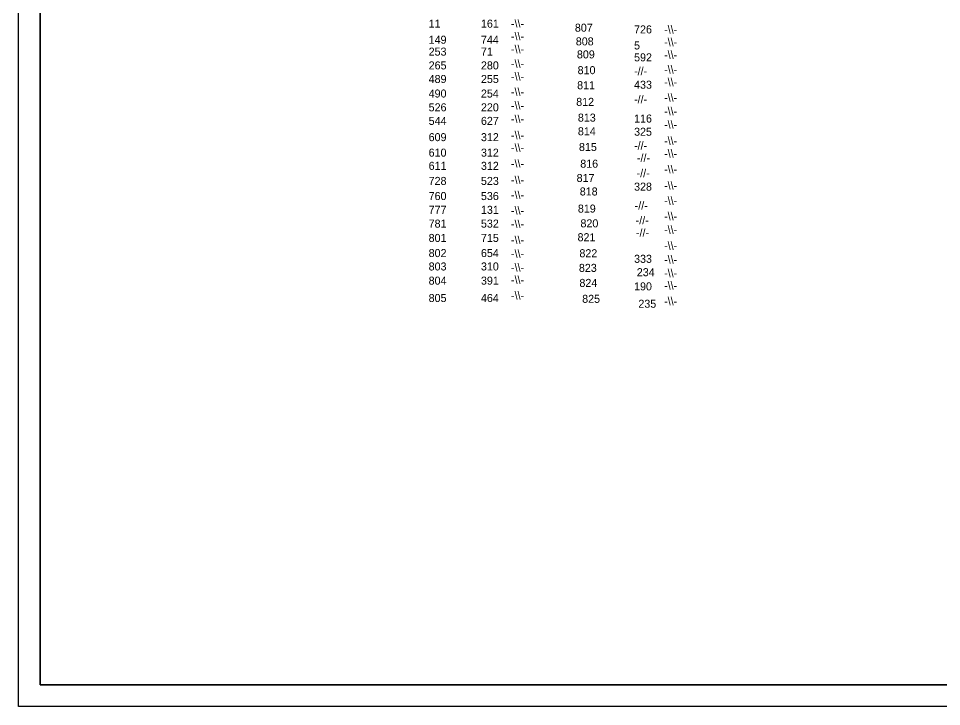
# Model space of a CAD drawing. Header units: millimetres. Extents: x -6521 to 1064, y -7 to 2171.
# Drawn here: x -6.7 to 281.5, y -6.7 to 208 of the extents above; entities that cross this region are included whole.
import ezdxf

# ---------------------------------------------------------------- set-up
doc = ezdxf.new("R2010")
doc.units = ezdxf.units.MM
doc.linetypes.add('ACAD_ISO02W100', pattern=[15, 12, -3])
doc.linetypes.add('DASHED', pattern=[0.75, 0.5, -0.25])
doc.layers.add('Image', color=7, linetype='Continuous')
doc.layers.add('Legend', color=250, linetype='Continuous')
doc.layers.add('Sym_Title', color=1, linetype='ACAD_ISO02W100', lineweight=25)
doc.styles.get("Standard").update_dxf_attribs({"font": 'Sakal_Marathi_N_Ship.TTF'})
picture_1 = doc.add_image_def('image1.jpg', size_in_pixel=(14525, 10936))

msp = doc.modelspace()

# ---------------------------------------------------------------- linework, layer by layer
at = {"layer": 'Legend'}
msp.add_lwpolyline([(-6.74, 701.17), (1064.32, 701.17), (1064.32, -6.74), (-6.74, -6.74)], close=True, dxfattribs=at)
at = {"layer": 'Legend', "lineweight": 30}
msp.add_lwpolyline([(944.1, 694.44), (0, 694.44), (0, 0), (944.1, 0)], dxfattribs=at)

# ---------------------------------------------------------------- texts
at = {"layer": 'Sym_Title', "linetype": 'ByBlock', "lineweight": -3, "ltscale": 2, "char_height": 2.5, "attachment_point": 1}
for s, insert, width in [('11', (121.35, 207.59), 4.0651), ('161', (137.68, 207.59), 4.0651), ('-\\\\\\\\-', (147.07, 207.59), 6.7951), ('726', (185.5, 205.8), 4.0651), ('-\\\\\\\\-', (194.88, 205.8), 6.7951), ('149', (121.35, 202.58), 6.0976), ('744', (137.68, 202.58), 6.0976), ('-\\\\\\\\-', (147.07, 203.64), 6.7951), ('-\\\\\\\\-', (194.88, 201.85), 6.7951), ('253', (121.35, 198.87), 4.0651), ('-\\\\\\\\-', (147.07, 199.66), 6.7951), ('5', (185.5, 200.79), 6.0976), ('71', (137.68, 198.87), 4.0651), ('592', (185.5, 197.08), 4.0651), ('-\\\\\\\\-', (194.88, 197.87), 6.7951), ('265', (121.35, 194.57), 4.0651), ('280', (137.68, 194.57), 4.0651), ('-\\\\\\\\-', (147.07, 195.09), 6.7951), ('-\\\\\\\\-', (194.88, 193.3), 6.7951), ('489', (121.35, 190.33), 4.0651), ('255', (137.68, 190.33), 4.0651), ('-\\\\\\\\-', (147.07, 191.14), 6.7951), ('-//-', (185.5, 192.78), 4.0651), ('433', (185.5, 188.54), 4.0651), ('-\\\\\\\\-', (194.88, 189.35), 6.7951), ('490', (121.35, 185.79), 4.0651), ('254', (137.68, 185.79), 4.0651), ('-\\\\\\\\-', (147.07, 186.29), 6.7951), ('-\\\\\\\\-', (194.88, 184.5), 6.7951), ('-\\\\\\\\-', (147.07, 182.06), 6.7951), ('-//-', (185.5, 184), 4.0651), ('526', (121.35, 181.49), 4.0651), ('220', (137.68, 181.49), 4.0651), ('-\\\\\\\\-', (194.88, 180.27), 6.7951), ('544', (121.35, 177.25), 4.0651), ('627', (137.68, 177.25), 4.0651), ('-\\\\\\\\-', (147.07, 177.86), 6.7951), ('116', (185.5, 177.98), 4.0651), ('-\\\\\\\\-', (194.88, 176.07), 6.7951), ('325', (185.5, 173.87), 4.0651), ('609', (121.35, 172.18), 4.0651), ('312', (137.68, 172.18), 4.0651), ('-\\\\\\\\-', (147.07, 172.79), 6.7951), ('-\\\\\\\\-', (194.88, 171), 6.7951), ('610', (121.35, 167.35), 4.0651), ('312', (137.68, 167.35), 4.0651), ('-\\\\\\\\-', (147.07, 168.87), 6.7951), ('-//-', (185.5, 169.56), 6.226), ('-\\\\\\\\-', (194.88, 167.08), 6.7951), ('-//-', (186.39, 165.7), 6.226), ('611', (121.35, 163.23), 4.0651), ('312', (137.68, 163.23), 4.0651), ('-\\\\\\\\-', (147.07, 163.92), 6.7951), ('-\\\\\\\\-', (194.88, 162.13), 6.7951), ('728', (121.35, 158.52), 4.0651), ('523', (137.68, 158.52), 4.0651), ('-\\\\\\\\-', (147.07, 158.82), 6.7951), ('-//-', (186.29, 160.96), 6.226), ('328', (185.5, 156.73), 4.0651), ('-\\\\\\\\-', (194.88, 157.03), 6.7951), ('760', (121.35, 153.8), 4.0651), ('536', (137.68, 153.8), 4.0651), ('-\\\\\\\\-', (147.07, 154.12), 6.7951), ('-//-', (185.69, 150.85), 6.226), ('-\\\\\\\\-', (194.88, 152.33), 6.7951), ('777', (121.35, 149.5), 4.0651), ('131', (137.68, 149.5), 4.0651), ('-\\\\\\\\-', (147.07, 149.3), 6.7951), ('-\\\\\\\\-', (194.88, 147.51), 6.7951), ('781', (121.35, 145.2), 4.0651), ('532', (137.68, 145.2), 4.0651), ('-\\\\\\\\-', (147.07, 145.07), 6.7951), ('-//-', (185.99, 146.21), 6.226), ('-//-', (186.09, 142.36), 6.226), ('-\\\\\\\\-', (194.88, 143.28), 6.7951), ('801', (121.35, 140.73), 4.0651), ('715', (137.68, 140.73), 4.0651), ('-\\\\\\\\-', (147.07, 140.09), 6.7951), ('-\\\\\\\\-', (194.88, 138.3), 6.7951), ('802', (121.35, 136.01), 4.0651), ('654', (137.68, 136.01), 4.0651), ('-\\\\\\\\-', (147.07, 135.8), 6.7951), ('333', (185.5, 134.22), 4.0651), ('-\\\\\\\\-', (194.88, 134.01), 6.7951), ('803', (121.35, 131.83), 4.0651), ('310', (137.68, 131.83), 4.0651), ('-\\\\\\\\-', (147.07, 131.54), 6.7951), ('234', (186.35, 130.04), 4.0651), ('-\\\\\\\\-', (194.88, 129.75), 6.7951), ('804', (121.35, 127.41), 4.0651), ('391', (137.68, 127.41), 4.0651), ('-\\\\\\\\-', (147.07, 127.65), 6.7951), ('190', (185.5, 125.62), 4.0651), ('-\\\\\\\\-', (194.88, 125.86), 6.7951), ('805', (121.35, 121.99), 4.0651), ('464', (137.68, 121.99), 4.0651), ('-\\\\\\\\-', (147.07, 122.8), 6.7951), ('-\\\\\\\\-', (194.88, 121.01), 6.7951), ('235', (186.84, 120.2), 4.0651)]:
    msp.add_mtext(s, dxfattribs=dict(at, insert=insert, width=width))
at = {"layer": 'Sym_Title', "linetype": 'DASHED', "char_height": 2.5, "attachment_point": 1}
for s, insert in [('807', (167.01, 206.33)), ('\\fSakal Marathi;808', (167.3, 202.06)), ('\\fSakal Marathi;809', (167.65, 198)), ('\\fSakal Marathi;810', (167.87, 193.08)), ('\\fSakal Marathi;811', (167.72, 188.38)), ('\\fSakal Marathi;812', (167.43, 183.19)), ('\\fSakal Marathi;813', (167.95, 178.28)), ('\\fSakal Marathi;814', (167.95, 174.01)), ('\\fSakal Marathi;815', (168.29, 169.11)), ('\\fSakal Marathi;816', (168.69, 163.89)), ('\\fSakal Marathi;817', (167.56, 159.44)), ('\\fSakal Marathi;818', (168.54, 155.23)), ('\\fSakal Marathi;819', (167.95, 149.89)), ('\\fSakal Marathi;820', (168.76, 145.28)), ('\\fSakal Marathi;821', (167.85, 140.95)), ('\\fSakal Marathi;822', (168.43, 135.96)), ('\\fSakal Marathi;823', (168.27, 131.39)), ('\\fSakal Marathi;824', (168.43, 126.7)), ('\\fSakal Marathi;825', (169.29, 121.73))]:
    msp.add_mtext(s, dxfattribs=dict(at, insert=insert))

# ---------------------------------------------------------------- pictures from other files: only their frames are drawn
at = {"layer": 'Image'}
image = msp.add_image(picture_1, insert=(0, 0), size_in_units=(922.34, 694.44), dxfattribs=at)
image.dxf.flags = 7

doc.saveas('drawing.dxf')
